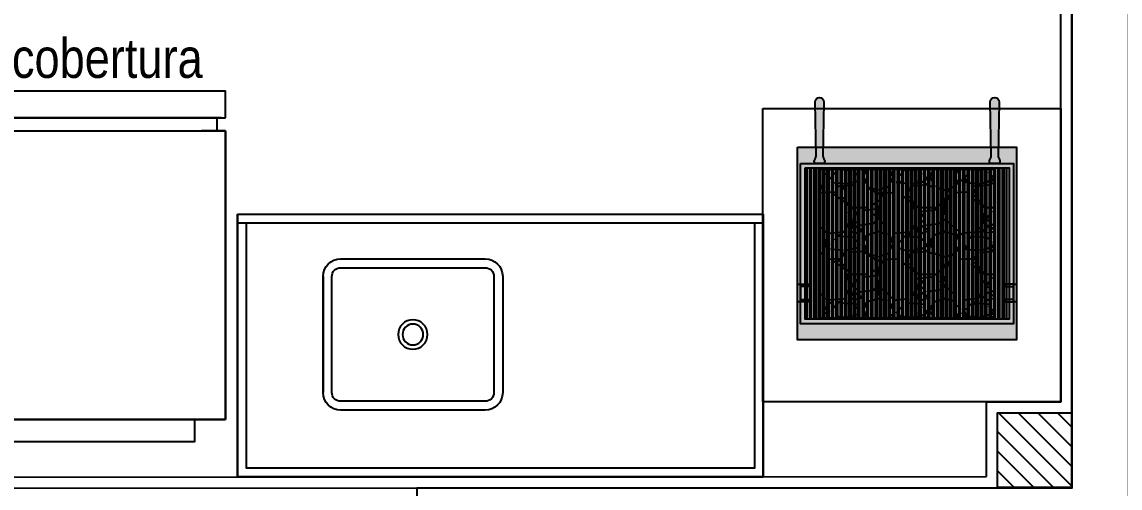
# Model space of a CAD drawing. Header units: metres. Extents: x -23 to 570, y -25 to 184.
# Drawn here: x 123.093 to 125.6, y 4.58 to 5.644 of the extents above; entities that cross this region are included whole.
import ezdxf
from ezdxf.enums import TextEntityAlignment as Align

# ---------------------------------------------------------------- set-up
doc = ezdxf.new("R2010")
doc.units = ezdxf.units.M
doc.header["$LTSCALE"] = 0.1
doc.linetypes.add('DUPLEX SUPERIOR$0$DASHEDX2', pattern=[1.5, 1, -0.5])
for name, color, linetype in [('ARQ-TXT', 2, 'Continuous'), ('DUPLEX SUPERIOR$0$4', 2, 'Continuous'), ('DUPLEX SUPERIOR$0$5', 232, 'Continuous'), ('DUPLEX SUPERIOR$0$ARQ-ALV ACAB', 4, 'Continuous'), ('DUPLEX SUPERIOR$0$ARQ-ALV OSSO', 5, 'Continuous'), ('DUPLEX SUPERIOR$0$ARQ-ENCH', 1, 'Continuous'), ('DUPLEX SUPERIOR$0$ARQ-HID', 7, 'Continuous'), ('DUPLEX SUPERIOR$0$ARQ-MOB', 7, 'Continuous'), ('DUPLEX SUPERIOR$0$ARQ-PRJ', 7, 'DUPLEX SUPERIOR$0$DASHEDX2'), ('DUPLEX SUPERIOR$0$Hatch Largrill', 254, 'Continuous'), ('DUPLEX SUPERIOR$0$Largrill', 1, 'Continuous')]:
    doc.layers.add(name, color=color, linetype=linetype)
doc.styles.add('M50', font='ARIALN.TTF', dxfattribs={"height": 0.15})

# ---------------------------------------------------------------- blocks, each defined once
blk = doc.blocks.new('DUPLEX SUPERIOR$0$00002ITA-AIT-PR-008-BSE-PLA-TIP-R00$0$Cuba 1')
blk.add_line((0.2050000000000978, 0.305000000000291), (0.2050000000000978, 0.03999999999996362))
for points in [[(0.1650000000001342, -4.547473508864641e-13, 0.414213562373095), (0.2050000000000978, 0.03999999999996362), (0.2050000000000978, 0.305000000000291, 0.414213562373095), (0.1650000000001342, 0.3449999999997999), (-0.1650000000001342, 0.3450000000002547, 0.414213562373095), (-0.2050000000001546, 0.3049999999998363), (-0.2050000000001546, 0.03999999999996362, 0.414213562373095), (-0.165000000000191, -4.547473508864641e-13)], [(-0.165000000000191, 0.02000000000043656), (0.1650000000001342, 0.01999999999952706, 0.414213562373095), (0.1849999999996612, 0.03999999999996362), (0.185000000000116, 0.3049999999998363, 0.414213562373095), (0.1650000000001342, 0.3249999999998181), (-0.1650000000001342, 0.3249999999998181, 0.414213562373095), (-0.185000000000116, 0.3049999999998363), (-0.1849999999996612, 0.03999999999996362, 0.414213562373095)]]:
    blk.add_lwpolyline(points, format="xyb", close=True)
for radius in [0.0337021129208581, 0.0237021129208581]:
    blk.add_circle((0, 0.1725000000001273), radius)
blk = doc.blocks.new('*U1107')
at = {"linetype": 'Continuous'}
blk.add_lwpolyline([(0, 0), (0, 0.5999999918791219), (-1.199999999998907, 0.5999999918791219), (-1.199999999998907, 0)], dxfattribs=at)
at = {"lineweight": -2}
for points in [[(-1.199999999998907, 0), (-1.199999999998907, 0.5999999918791219), (0, 0.5999999918791219), (0, 0)], [(-1.179999999998907, 0.02), (-1.179999999998907, 0.5799999918791219), (-0.02000000000000002, 0.5799999918791219), (-0.02, 0.02000000000000013)], [(0, 0.02), (-1.199999999998907, 0.02)], [(0, 0), (-1.199999999998907, 0)]]:
    blk.add_lwpolyline(points, dxfattribs=at)
at = {"lineweight": -2, "extrusion": (0, 0, -1), "zscale": -1, "rotation": 180}
blk.add_blockref('DUPLEX SUPERIOR$0$00002ITA-AIT-PR-008-BSE-PLA-TIP-R00$0$Cuba 1', (0.4000000000196451, 0.4474999923912041), dxfattribs=at)
blk = doc.blocks.new('DUPLEX SUPERIOR$0$planta duplex superior tipo 2')
at = {"layer": 'DUPLEX SUPERIOR$0$ARQ-ENCH'}
h = blk.add_hatch(dxfattribs=at)
h.set_pattern_fill('ANSI31', color=256, scale=0.01, angle=180)
h.set_pattern_definition([(225, (-14.39012789317885, -4.516497860680064), (0.02245064030267288, -0.02245064030267289), [])])
h.paths.add_polyline_path([(-10.07508151594219, -4.788486923479907), (-9.905081515942193, -4.788486923479908), (-9.905081515942193, -4.618486923479908), (-10.07508151594219, -4.618486923479907)])
at = {"layer": 'DUPLEX SUPERIOR$0$ARQ-ALV ACAB'}
for points in [[(-10.05009030268791, -4.593486923479904), (-10.050080709418, -2.164964880874841)], [(-7.329863679169314, -3.864938511737253), (-7.330116955454514, -4.76489593863748), (-9.880081515942187, -4.763572024023595)], [(-9.880081515942194, -4.763572024023595), (-9.880081515942194, -4.593486923479908), (-10.05009030268791, -4.593486923479907)]]:
    blk.add_lwpolyline(points, dxfattribs=at)
at = {"layer": 'DUPLEX SUPERIOR$0$ARQ-ALV OSSO'}
blk.add_lwpolyline([(-7.305080074578196, -3.839938577248598), (-7.305082585649373, -4.789900921508457), (-10.07508151594219, -4.788486923479907), (-10.07501293564938, -2.190329596538129), (-10.07501293564938, -2.190329596538129), (-10.07502236266301, -2.189964880874841)], dxfattribs=at)
at = {"layer": 'DUPLEX SUPERIOR$0$ARQ-ENCH'}
blk.add_lwpolyline([(-10.07508151594219, -4.788486923479907), (-9.905081515942193, -4.788486923479908), (-9.905081515942193, -4.618486923479908), (-10.07508151594219, -4.618486923479907)], close=True, dxfattribs=at)
at = {"layer": 'DUPLEX SUPERIOR$0$ARQ-HID', "extrusion": (0, 0, -1), "zscale": -1, "rotation": 180}
blk.add_blockref('*U1107', (8.170703974620508, -4.164477277269778), dxfattribs=at)
blk = doc.blocks.new('DUPLEX SUPERIOR$0$MOB_Jacuzzi-SPA J180 Quality')
h = blk.add_hatch()
h.set_pattern_fill('DOTS', color=251, scale=30, style=0)
h.set_pattern_definition([(4.10194108912218e-14, (-1.818989403545856e-12, 0), (0.9374999999999999, 1.875), [0, -1.875])])
h.paths.add_polyline_path([(333.0059079867951, -53.49014315542081), (278.5059079867933, -53.49014315542081), (278.5059079867933, -107.9901431554208, 0.4142135623731036)])
h.paths.add_polyline_path([(278.5059079867933, -53.49014315542081), (242.6924444393844, -53.49014315542081, -0.01876329975615347), (241.8449090056511, -80.25742323036684, 0.3064505103350357), (254.7750401217563, -102.5523068905459, 0.1131072963611675), (278.5059079867933, -107.9901431554208)])
h.paths.add_polyline_path([(333.0059079867951, -53.49014315542081, 0.4142135623730925), (278.5059079867933, 1.00985684457919), (278.5059079867933, -53.49014315542081)])
h.paths.add_polyline_path([(278.5059079867933, 1.00985684457919, 0.1538020056694414), (247.2656579408995, -8.832593098679354, 0.5426037644256235), (247.4931320416199, -15.53572910868752, -0.75981502956819), (244.5059079867933, -26.27544574908097), (244.1903460271387, -26.27544574908097, 0.4353550895778438), (241.7043028477019, -28.96139153857803, -0.01719849777577231), (242.6924444393844, -53.49014315542081), (278.5059079867933, -53.49014315542081)])
h.paths.add_polyline_path([(766.005907986797, -48.29598532693853), (1414.815431796322, -48.29598532693853), (1414.815431796322, 326.7040146730615), (766.005907986797, 326.7040146730615)], flags=9)
blk = doc.blocks.new('DUPLEX SUPERIOR$0$GELADEIRA')
for p, q in [((-0.009807916487375223, 0.7391569013258277), (-0.664674120779182, 0.7391569013258277)), ((-0.05502648320498338, 0.7391492746525046), (-0.009807923656921957, 0.7391569013276467)), ((-0.009807916487261537, 0.7391569013267372), (-0.05502143961894035, 0.7391492755010631)), ((-0.7099985621437099, 0.7092458692974333), (-0.7099985621414362, 0.05000082608273715)), ((-0.7099985621413225, 0.7092458692974333), (1.437859395991836e-06, 0.7092458692974333)), ((-0.7099985621414362, 0.05000082608182765), (-0.7099985621414362, 0.7092458692974333)), ((-0.7099985621413225, 0.05000082608273715), (-0.7099985621413225, 0.7092458692974333)), ((1.437857008568244e-06, 0.7092458693010713), (-0.05502143962155515, 0.7092458692992523)), ((-0.05502143961894035, 0.7092458692983428), (1.437859509678674e-06, 0.7092458692983428)), ((1.437859395991836e-06, 0.05000082608353296), (1.437857008568244e-06, 0.7092458693010713)), ((1.437859395991836e-06, 0.7092458692974333), (1.437859395991836e-06, 0.05000082608171397)), ((1.437859509678674e-06, 0.7092458692983428), (1.437859509678674e-06, 0.05000082608262346)), ((-0.7099985621414362, 0.05000082608273715), (1.437859395991836e-06, 0.05000082608353296)), ((1.437859395991836e-06, 0.05000082608171397), (-0.7099985621414362, 0.05000082608182765)), ((1.437859509678674e-06, 0.05000082608262346), (-0.7099985621413225, 0.05000082608273715))]:
    blk.add_line(p, q)
for points in [[(-0.6099985621412998, 0.8000008279891517), (-0.6099985621412998, 0.8240008279891526), (-0.5599985621412884, 0.8240008279891526), (-0.5599985621412884, 0.8000008279891517)], [(-0.6899985621413407, 0.7391569013267372), (-0.6899985621413407, 0.7092458692974333)], [(-0.01999856214047213, 0.7391569013267372), (-0.01999856214047213, 0.7092458692983428)], [(-0.6399985621412725, 0.05000082608273715), (-0.6399985621409314, 8.260826689365786e-07), (-0.06999856214099509, 8.26084942673333e-07), (-0.06999999999999318, 0.04999999999768079)]]:
    blk.add_lwpolyline(points)
blk.add_lwpolyline([(1.437859509678674e-06, 0.7391569013267372), (1.437859509678674e-06, 0.800000827989038), (-0.7099985621413225, 0.8000008279891517), (-0.7099985621413225, 0.7391569013267372)], close=True)
blk = doc.blocks.new('*U1064')
at = {"layer": 'DUPLEX SUPERIOR$0$Hatch Largrill'}
h = blk.add_hatch(color=253, dxfattribs=at)
h.set_gradient(color1=(150, 150, 150), color2=(235, 235, 235), rotation=45, tint=1, name='CYLINDER')
h.paths.add_polyline_path([(-0.5, 0), (0, 0), (0, 0.4399999999999979), (-0.5, 0.4399999999999979)])
h.paths.add_polyline_path([(-0.4499999999999993, 0.0499999999999972), (-0.0500000000000007, 0.0499999999999972), (-0.0500000000000007, 0.389999999999997), (-0.4499999999999993, 0.389999999999997)], flags=16)
h.paths.add_polyline_path([(-0.5, 0.3129999999999953), (-0.4930000000000003, 0.3129999999999953), (-0.4930000000000003, 0.352999999999998), (-0.5, 0.352999999999998)], flags=17)
h.paths.add_polyline_path([(-0.0069999999999997, 0.3129999999999953), (0, 0.3129999999999953), (0, 0.352999999999998), (-0.0069999999999997, 0.352999999999998)], flags=16)
h = blk.add_hatch(color=253, dxfattribs=at)
h.set_gradient(color1=(173, 173, 173), rotation=45, tint=1, name='CYLINDER')
h.paths.add_polyline_path([(-0.4930000000000003, 0.0369999999999955), (-0.0069999999999997, 0.0369999999999955), (-0.0069999999999997, 0.4029999999999953), (-0.4930000000000003, 0.4029999999999953)])
h.paths.add_polyline_path([(-0.4829000000000008, 0.0469999999999971), (-0.0168999999999997, 0.0469999999999971), (-0.0168999999999997, 0.3929999999999936), (-0.4829000000000008, 0.3929999999999936)], flags=16)
h = blk.add_hatch(color=253, dxfattribs=at)
h.set_gradient(color1=(173, 173, 173), rotation=45, tint=1, name='CYLINDER')
h.paths.add_polyline_path([(-0.4779000000000019, 0.0469999999999971), (-0.4729000000000011, 0.0469999999999971), (-0.4729000000000011, 0.3929999999999936), (-0.4779000000000019, 0.3929999999999936)])
h = blk.add_hatch(color=253, dxfattribs=at)
h.set_gradient(color1=(173, 173, 173), rotation=45, tint=1, name='CYLINDER')
h.paths.add_polyline_path([(-0.4679000000000021, 0.0469999999999971), (-0.4629000000000012, 0.0469999999999971), (-0.4629000000000012, 0.3929999999999936), (-0.4679000000000021, 0.3929999999999936)])
h = blk.add_hatch(color=253, dxfattribs=at)
h.set_gradient(color1=(173, 173, 173), rotation=45, tint=1, name='CYLINDER')
h.paths.add_polyline_path([(-0.4579000000000022, 0.0469999999999971), (-0.4529000000000015, 0.0469999999999971), (-0.4529000000000015, 0.3929999999999936), (-0.4579000000000022, 0.3929999999999936)])
blk.add_hatch(color=253, dxfattribs=at).paths.add_polyline_path([(-0.4499999999999993, 0.0499999999999972), (-0.0500000000000007, 0.0499999999999972), (-0.0500000000000007, 0.389999999999997), (-0.4499999999999993, 0.389999999999997)])
h = blk.add_hatch(color=253, dxfattribs=at)
h.set_gradient(color1=(173, 173, 173), rotation=45, tint=1, name='CYLINDER')
h.paths.add_polyline_path([(-0.4479000000000024, 0.0469999999999971), (-0.4429000000000018, 0.0469999999999971), (-0.4429000000000018, 0.3929999999999936), (-0.4479000000000024, 0.3929999999999936)])
h = blk.add_hatch(color=253, dxfattribs=at)
h.set_gradient(color1=(173, 173, 173), rotation=45, tint=1, name='CYLINDER')
h.paths.add_polyline_path([(-0.4379000000000027, 0.0469999999999971), (-0.432900000000002, 0.0469999999999971), (-0.432900000000002, 0.3929999999999936), (-0.4379000000000027, 0.3929999999999936)])
h = blk.add_hatch(color=253, dxfattribs=at)
h.set_gradient(color1=(173, 173, 173), rotation=45, tint=1, name='CYLINDER')
h.paths.add_polyline_path([(-0.427900000000003, 0.0469999999999971), (-0.4229000000000022, 0.0469999999999971), (-0.4229000000000022, 0.3929999999999936), (-0.427900000000003, 0.3929999999999936)])
h = blk.add_hatch(color=253, dxfattribs=at)
h.set_gradient(color1=(173, 173, 173), rotation=45, tint=1, name='CYLINDER')
h.paths.add_polyline_path([(-0.4179000000000032, 0.0469999999999971), (-0.4129000000000024, 0.0469999999999971), (-0.4129000000000024, 0.3929999999999936), (-0.4179000000000032, 0.3929999999999936)])
h = blk.add_hatch(color=253, dxfattribs=at)
h.set_gradient(color1=(173, 173, 173), rotation=45, tint=1, name='CYLINDER')
h.paths.add_polyline_path([(-0.4079000000000034, 0.0469999999999971), (-0.4029000000000025, 0.0469999999999971), (-0.4029000000000025, 0.3929999999999936), (-0.4079000000000034, 0.3929999999999936)])
h = blk.add_hatch(color=253, dxfattribs=at)
h.set_gradient(color1=(173, 173, 173), rotation=45, tint=1, name='CYLINDER')
h.paths.add_polyline_path([(-0.3979000000000035, 0.0469999999999971), (-0.3929000000000027, 0.0469999999999971), (-0.3929000000000027, 0.3929999999999936), (-0.3979000000000035, 0.3929999999999936)])
h = blk.add_hatch(color=253, dxfattribs=at)
h.set_gradient(color1=(173, 173, 173), rotation=45, tint=1, name='CYLINDER')
h.paths.add_polyline_path([(-0.3879000000000037, 0.0469999999999971), (-0.3829000000000029, 0.0469999999999971), (-0.3829000000000029, 0.3929999999999936), (-0.3879000000000037, 0.3929999999999936)])
h = blk.add_hatch(color=253, dxfattribs=at)
h.set_gradient(color1=(173, 173, 173), rotation=45, tint=1, name='CYLINDER')
h.paths.add_polyline_path([(-0.3779000000000039, 0.0469999999999971), (-0.3729000000000031, 0.0469999999999971), (-0.3729000000000031, 0.3929999999999936), (-0.3779000000000039, 0.3929999999999936)])
h = blk.add_hatch(color=253, dxfattribs=at)
h.set_gradient(color1=(173, 173, 173), rotation=45, tint=1, name='CYLINDER')
h.paths.add_polyline_path([(-0.3679000000000041, 0.0469999999999971), (-0.3629000000000033, 0.0469999999999971), (-0.3629000000000033, 0.3929999999999936), (-0.3679000000000041, 0.3929999999999936)])
h = blk.add_hatch(color=253, dxfattribs=at)
h.set_gradient(color1=(173, 173, 173), rotation=45, tint=1, name='CYLINDER')
h.paths.add_polyline_path([(-0.3579000000000043, 0.0469999999999971), (-0.3529000000000035, 0.0469999999999971), (-0.3529000000000035, 0.3929999999999936), (-0.3579000000000043, 0.3929999999999936)])
h = blk.add_hatch(color=253, dxfattribs=at)
h.set_gradient(color1=(173, 173, 173), rotation=45, tint=1, name='CYLINDER')
h.paths.add_polyline_path([(-0.3479000000000045, 0.0469999999999971), (-0.3429000000000038, 0.0469999999999971), (-0.3429000000000038, 0.3929999999999936), (-0.3479000000000045, 0.3929999999999936)])
h = blk.add_hatch(color=253, dxfattribs=at)
h.set_gradient(color1=(173, 173, 173), rotation=45, tint=1, name='CYLINDER')
h.paths.add_polyline_path([(-0.3379000000000047, 0.0469999999999971), (-0.332900000000004, 0.0469999999999971), (-0.332900000000004, 0.3929999999999936), (-0.3379000000000047, 0.3929999999999936)])
h = blk.add_hatch(color=253, dxfattribs=at)
h.set_gradient(color1=(173, 173, 173), rotation=45, tint=1, name='CYLINDER')
h.paths.add_polyline_path([(-0.327900000000005, 0.0469999999999971), (-0.3229000000000042, 0.0469999999999971), (-0.3229000000000042, 0.3929999999999936), (-0.327900000000005, 0.3929999999999936)])
h = blk.add_hatch(color=253, dxfattribs=at)
h.set_gradient(color1=(173, 173, 173), rotation=45, tint=1, name='CYLINDER')
h.paths.add_polyline_path([(-0.3179000000000052, 0.0469999999999971), (-0.3129000000000044, 0.0469999999999971), (-0.3129000000000044, 0.3929999999999936), (-0.3179000000000052, 0.3929999999999936)])
h = blk.add_hatch(color=253, dxfattribs=at)
h.set_gradient(color1=(173, 173, 173), rotation=45, tint=1, name='CYLINDER')
h.paths.add_polyline_path([(-0.3079000000000054, 0.0469999999999971), (-0.3029000000000046, 0.0469999999999971), (-0.3029000000000046, 0.3929999999999936), (-0.3079000000000054, 0.3929999999999936)])
h = blk.add_hatch(color=253, dxfattribs=at)
h.set_gradient(color1=(173, 173, 173), rotation=45, tint=1, name='CYLINDER')
h.paths.add_polyline_path([(-0.2979000000000056, 0.0469999999999971), (-0.2929000000000048, 0.0469999999999971), (-0.2929000000000048, 0.3929999999999936), (-0.2979000000000056, 0.3929999999999936)])
h = blk.add_hatch(color=253, dxfattribs=at)
h.set_gradient(color1=(173, 173, 173), rotation=45, tint=1, name='CYLINDER')
h.paths.add_polyline_path([(-0.2879000000000058, 0.0469999999999971), (-0.282900000000005, 0.0469999999999971), (-0.282900000000005, 0.3929999999999936), (-0.2879000000000058, 0.3929999999999936)])
h = blk.add_hatch(color=253, dxfattribs=at)
h.set_gradient(color1=(173, 173, 173), rotation=45, tint=1, name='CYLINDER')
h.paths.add_polyline_path([(-0.277900000000006, 0.0469999999999971), (-0.2729000000000052, 0.0469999999999971), (-0.2729000000000052, 0.3929999999999936), (-0.277900000000006, 0.3929999999999936)])
h = blk.add_hatch(color=253, dxfattribs=at)
h.set_gradient(color1=(173, 173, 173), rotation=45, tint=1, name='CYLINDER')
h.paths.add_polyline_path([(-0.2679000000000062, 0.0469999999999971), (-0.2629000000000055, 0.0469999999999971), (-0.2629000000000055, 0.3929999999999936), (-0.2679000000000062, 0.3929999999999936)])
h = blk.add_hatch(color=253, dxfattribs=at)
h.set_gradient(color1=(173, 173, 173), rotation=45, tint=1, name='CYLINDER')
h.paths.add_polyline_path([(-0.2579000000000065, 0.0469999999999971), (-0.2529000000000057, 0.0469999999999971), (-0.2529000000000057, 0.3929999999999936), (-0.2579000000000065, 0.3929999999999936)])
h = blk.add_hatch(color=253, dxfattribs=at)
h.set_gradient(color1=(173, 173, 173), rotation=45, tint=1, name='CYLINDER')
h.paths.add_polyline_path([(-0.2479000000000067, 0.0469999999999971), (-0.2429000000000059, 0.0469999999999971), (-0.2429000000000059, 0.3929999999999936), (-0.2479000000000067, 0.3929999999999936)])
h = blk.add_hatch(color=253, dxfattribs=at)
h.set_gradient(color1=(173, 173, 173), rotation=45, tint=1, name='CYLINDER')
h.paths.add_polyline_path([(-0.2379000000000069, 0.0469999999999971), (-0.2329000000000061, 0.0469999999999971), (-0.2329000000000061, 0.3929999999999936), (-0.2379000000000069, 0.3929999999999936)])
h = blk.add_hatch(color=253, dxfattribs=at)
h.set_gradient(color1=(173, 173, 173), rotation=45, tint=1, name='CYLINDER')
h.paths.add_polyline_path([(-0.2279000000000071, 0.0469999999999971), (-0.2229000000000063, 0.0469999999999971), (-0.2229000000000063, 0.3929999999999936), (-0.2279000000000071, 0.3929999999999936)])
h = blk.add_hatch(color=253, dxfattribs=at)
h.set_gradient(color1=(173, 173, 173), rotation=45, tint=1, name='CYLINDER')
h.paths.add_polyline_path([(-0.2179000000000073, 0.0469999999999971), (-0.2129000000000065, 0.0469999999999971), (-0.2129000000000065, 0.3929999999999936), (-0.2179000000000073, 0.3929999999999936)])
h = blk.add_hatch(color=253, dxfattribs=at)
h.set_gradient(color1=(173, 173, 173), rotation=45, tint=1, name='CYLINDER')
h.paths.add_polyline_path([(-0.2079000000000075, 0.0469999999999971), (-0.2029000000000067, 0.0469999999999971), (-0.2029000000000067, 0.3929999999999936), (-0.2079000000000075, 0.3929999999999936)])
h = blk.add_hatch(color=253, dxfattribs=at)
h.set_gradient(color1=(173, 173, 173), rotation=45, tint=1, name='CYLINDER')
h.paths.add_polyline_path([(-0.1979000000000077, 0.0469999999999971), (-0.1929000000000069, 0.0469999999999971), (-0.1929000000000069, 0.3929999999999936), (-0.1979000000000077, 0.3929999999999936)])
h = blk.add_hatch(color=253, dxfattribs=at)
h.set_gradient(color1=(173, 173, 173), rotation=45, tint=1, name='CYLINDER')
h.paths.add_polyline_path([(-0.1879000000000079, 0.0469999999999971), (-0.1829000000000072, 0.0469999999999971), (-0.1829000000000072, 0.3929999999999936), (-0.1879000000000079, 0.3929999999999936)])
h = blk.add_hatch(color=253, dxfattribs=at)
h.set_gradient(color1=(173, 173, 173), rotation=45, tint=1, name='CYLINDER')
h.paths.add_polyline_path([(-0.1779000000000082, 0.0469999999999971), (-0.1729000000000074, 0.0469999999999971), (-0.1729000000000074, 0.3929999999999936), (-0.1779000000000082, 0.3929999999999936)])
h = blk.add_hatch(color=253, dxfattribs=at)
h.set_gradient(color1=(173, 173, 173), rotation=45, tint=1, name='CYLINDER')
h.paths.add_polyline_path([(-0.1679000000000084, 0.0469999999999971), (-0.1629000000000076, 0.0469999999999971), (-0.1629000000000076, 0.3929999999999936), (-0.1679000000000084, 0.3929999999999936)])
h = blk.add_hatch(color=253, dxfattribs=at)
h.set_gradient(color1=(173, 173, 173), rotation=45, tint=1, name='CYLINDER')
h.paths.add_polyline_path([(-0.1579000000000086, 0.0469999999999971), (-0.1529000000000078, 0.0469999999999971), (-0.1529000000000078, 0.3929999999999936), (-0.1579000000000086, 0.3929999999999936)])
h = blk.add_hatch(color=253, dxfattribs=at)
h.set_gradient(color1=(173, 173, 173), rotation=45, tint=1, name='CYLINDER')
h.paths.add_polyline_path([(-0.1479000000000088, 0.0469999999999971), (-0.142900000000008, 0.0469999999999971), (-0.142900000000008, 0.3929999999999936), (-0.1479000000000088, 0.3929999999999936)])
h = blk.add_hatch(color=253, dxfattribs=at)
h.set_gradient(color1=(173, 173, 173), rotation=45, tint=1, name='CYLINDER')
h.paths.add_polyline_path([(-0.137900000000009, 0.0469999999999971), (-0.1329000000000082, 0.0469999999999971), (-0.1329000000000082, 0.3929999999999936), (-0.137900000000009, 0.3929999999999936)])
h = blk.add_hatch(color=253, dxfattribs=at)
h.set_gradient(color1=(173, 173, 173), rotation=45, tint=1, name='CYLINDER')
h.paths.add_polyline_path([(-0.1279000000000092, 0.0469999999999971), (-0.1229000000000084, 0.0469999999999971), (-0.1229000000000084, 0.3929999999999936), (-0.1279000000000092, 0.3929999999999936)])
h = blk.add_hatch(color=253, dxfattribs=at)
h.set_gradient(color1=(173, 173, 173), rotation=45, tint=1, name='CYLINDER')
h.paths.add_polyline_path([(-0.1179000000000094, 0.0469999999999971), (-0.1129000000000087, 0.0469999999999971), (-0.1129000000000087, 0.3929999999999936), (-0.1179000000000094, 0.3929999999999936)])
h = blk.add_hatch(color=253, dxfattribs=at)
h.set_gradient(color1=(173, 173, 173), rotation=45, tint=1, name='CYLINDER')
h.paths.add_polyline_path([(-0.1079000000000096, 0.0469999999999971), (-0.1029000000000089, 0.0469999999999971), (-0.1029000000000089, 0.3929999999999936), (-0.1079000000000096, 0.3929999999999936)])
h = blk.add_hatch(color=253, dxfattribs=at)
h.set_gradient(color1=(173, 173, 173), rotation=45, tint=1, name='CYLINDER')
h.paths.add_polyline_path([(-0.0979000000000099, 0.0469999999999971), (-0.0929000000000091, 0.0469999999999971), (-0.0929000000000091, 0.3929999999999936), (-0.0979000000000099, 0.3929999999999936)])
h = blk.add_hatch(color=253, dxfattribs=at)
h.set_gradient(color1=(173, 173, 173), rotation=45, tint=1, name='CYLINDER')
h.paths.add_polyline_path([(-0.0879000000000101, 0.0469999999999971), (-0.0829000000000093, 0.0469999999999971), (-0.0829000000000093, 0.3929999999999936), (-0.0879000000000101, 0.3929999999999936)])
h = blk.add_hatch(color=253, dxfattribs=at)
h.set_gradient(color1=(173, 173, 173), rotation=45, tint=1, name='CYLINDER')
h.paths.add_polyline_path([(-0.0779000000000103, 0.0469999999999971), (-0.0729000000000095, 0.0469999999999971), (-0.0729000000000095, 0.3929999999999936), (-0.0779000000000103, 0.3929999999999936)])
h = blk.add_hatch(color=253, dxfattribs=at)
h.set_gradient(color1=(173, 173, 173), rotation=45, tint=1, name='CYLINDER')
h.paths.add_polyline_path([(-0.0679000000000105, 0.0469999999999971), (-0.0629000000000097, 0.0469999999999971), (-0.0629000000000097, 0.3929999999999936), (-0.0679000000000105, 0.3929999999999936)])
h = blk.add_hatch(color=253, dxfattribs=at)
h.set_gradient(color1=(173, 173, 173), rotation=45, tint=1, name='CYLINDER')
h.paths.add_polyline_path([(-0.0579000000000107, 0.0469999999999971), (-0.0529000000000108, 0.0469999999999971), (-0.0529000000000108, 0.3929999999999936), (-0.0579000000000107, 0.3929999999999936)])
h = blk.add_hatch(color=253, dxfattribs=at)
h.set_gradient(color1=(173, 173, 173), rotation=45, tint=1, name='CYLINDER')
h.paths.add_polyline_path([(-0.0479000000000109, 0.0469999999999971), (-0.0429000000000102, 0.0469999999999971), (-0.0429000000000102, 0.3929999999999936), (-0.0479000000000109, 0.3929999999999936)])
h = blk.add_hatch(color=253, dxfattribs=at)
h.set_gradient(color1=(173, 173, 173), rotation=45, tint=1, name='CYLINDER')
h.paths.add_polyline_path([(-0.0379000000000112, 0.0469999999999971), (-0.0329000000000104, 0.0469999999999971), (-0.0329000000000104, 0.3929999999999936), (-0.0379000000000112, 0.3929999999999936)])
h = blk.add_hatch(color=253, dxfattribs=at)
h.set_gradient(color1=(173, 173, 173), rotation=45, tint=1, name='CYLINDER')
h.paths.add_polyline_path([(-0.0279000000000114, 0.0469999999999971), (-0.0229000000000106, 0.0469999999999971), (-0.0229000000000106, 0.3929999999999936), (-0.0279000000000114, 0.3929999999999936)])
h = blk.add_hatch(color=253, dxfattribs=at)
h.set_gradient(color1=(173, 173, 173), rotation=45, tint=1, name='CYLINDER')
h.paths.add_polyline_path([(-0.5, 0.3129999999999953), (-0.4930000000000003, 0.3129999999999953), (-0.4930000000000003, 0.352999999999998), (-0.5, 0.352999999999998)])
h.paths.add_polyline_path([(-0.0069999999999997, 0.3129999999999953), (0, 0.3129999999999953), (0, 0.352999999999998), (-0.0069999999999997, 0.352999999999998)])
h = blk.add_hatch(color=253, dxfattribs=at)
h.set_gradient(color1=(173, 173, 173), rotation=45, tint=1, name='CYLINDER')
h.paths.add_polyline_path([(-0.4930000000000003, 0.347999999999999), (-0.4730000000000008, 0.347999999999999), (-0.4730000000000008, 0.352999999999998), (-0.4930000000000003, 0.352999999999998)])
h.paths.add_polyline_path([(-0.4930000000000003, 0.3129999999999953), (-0.4730000000000008, 0.3129999999999953), (-0.4730000000000008, 0.3179999999999943), (-0.4930000000000003, 0.3179999999999943)])
h = blk.add_hatch(color=253, dxfattribs=at)
h.set_gradient(color1=(173, 173, 173), rotation=45, tint=1, name='CYLINDER')
h.paths.add_polyline_path([(-0.0069999999999997, 0.347999999999999), (-0.0269999999999993, 0.347999999999999), (-0.0269999999999993, 0.352999999999998), (-0.0069999999999997, 0.352999999999998)])
h.paths.add_polyline_path([(-0.0069999999999997, 0.3129999999999953), (-0.0269999999999993, 0.3129999999999953), (-0.0269999999999993, 0.3179999999999943), (-0.0069999999999997, 0.3179999999999943)])
h = blk.add_hatch(color=253, dxfattribs=at)
h.set_gradient(color1=(173, 173, 173), color2=(214, 214, 214), rotation=45, tint=1, name='CYLINDER')
edge = h.paths.add_edge_path()
edge.add_line((-0.4577917786448484, 0.0206603958884735), (-0.4599999999999991, -0.1030000000000015))
edge.add_arc((-0.4499999999999993, -0.1030000000000015), 0.009999999999999787, 180, 360)
edge.add_line((-0.4399999999999995, -0.1030000000000015), (-0.4422082213551501, 0.020660395888445))
edge.add_arc((-0.4274983449304524, 0.01909101518969371), 0.0147933573000686, 147.6811216957337, 173.9102116723435, ccw=False)
edge.add_arc((-0.4452500000000042, 0.0319999999999947), 0.007250000000003951, 316.3971810273174, 403.6028189726826)
edge.add_line((-0.4399999999999995, 0.0369999999999955), (-0.4599999999999991, 0.0369999999999955))
edge.add_arc((-0.4547499999999979, 0.0319999999999947), 0.00725000000000138, 136.397181027298, 223.602818972702)
edge.add_arc((-0.4725016550695304, 0.01909101518969219), 0.01479335730005605, 6.089788327778592, 32.31887830430401, ccw=False)
h = blk.add_hatch(color=253, dxfattribs=at)
h.set_gradient(color1=(173, 173, 173), color2=(214, 214, 214), rotation=45, tint=1, name='CYLINDER')
edge = h.paths.add_edge_path()
edge.add_line((-0.0577917786448499, 0.0206603958884735), (-0.0600000000000005, -0.1030000000000015))
edge.add_arc((-0.0500000000000007, -0.1030000000000015), 0.0099999999999998, 180, 360)
edge.add_line((-0.0400000000000009, -0.1030000000000015), (-0.0422082213551516, 0.020660395888445))
edge.add_arc((-0.02749834493045376, 0.01909101518969359), 0.01479335730006866, 147.6811216957333, 173.9102116723431, ccw=False)
edge.add_arc((-0.04525000000000561, 0.0319999999999947), 0.007250000000003956, 316.3971810273175, 403.6028189726826)
edge.add_line((-0.0400000000000009, 0.0369999999999955), (-0.0600000000000005, 0.0369999999999955))
edge.add_arc((-0.05474999999999934, 0.0319999999999947), 0.007250000000001391, 136.3971810272981, 223.6028189727019)
edge.add_arc((-0.07250165506953182, 0.01909101518969228), 0.014793357300056, 6.089788327778308, 32.31887830430372, ccw=False)
at = {"layer": 'DUPLEX SUPERIOR$0$Largrill'}
h = blk.add_hatch(dxfattribs=at)
h.set_pattern_fill('GRAVEL', color=254, scale=0.006, angle=270)
h.set_pattern_definition([(228.0127875, (-5.142959903690836, 18.48634724131397), (-1.219200000095747, -1.371599999914905), [0.0205032864, -2.029829018373899]), (184.969741, (-5.15667590369084, 18.47110724131396), (1.82879999927643, 0.1524000086818754), [0.0351842832, -3.483242933611438]), (132.5104471, (-5.191727903690837, 18.46805924131396), (1.524000000643649, -1.676399999414756), [0.0248088912, -2.456083367645998]), (267.273689, (-5.251163903690841, 18.42995924131396), (0.1524000003191835, 3.047999999983987), [0.03204027119999998, -3.171986245544272]), (292.83365418, (-5.25268790369084, 18.39795524131396), (-0.7620000000638047, 1.828799999973323), [0.03141802199999999, -3.110388464720632]), (357.2736889999999, (-5.240495903690837, 18.36899924131396), (-3.047999999983987, 0.1524000003191837), [0.03204027119999998, -3.171986245544272]), (37.69424047, (-5.208491903690838, 18.36747524131396), (-1.981199999912153, -1.524000000114024), [0.0423716196, -4.194786918854819]), (72.25532837, (-5.174963903690841, 18.39338324131396), (1.066800000286757, 3.352799999908731), [0.0400031712, -3.9603153961143]), (121.42956562, (-5.162771903690837, 18.43148324131396), (-1.219200000172987, 1.98119999989356), [0.03214878, -3.18273274192272]), (175.2363583, (-5.179535903690836, 18.45891524131397), (1.67639999997597, -0.1524000002633554), [0.03670279679999999, -1.798436216999997]), (222.3974378, (-5.216111903690839, 18.46196324131397), (-1.828799999941479, -1.676400000063839), [0.04746467519999998, -4.699006350730611]), (138.81407483, (-5.100287903690839, 18.42843524131397), (-1.06679999993601, 0.9144000000743508), [0.0162002724, -1.603833949460639]), (171.4692344, (-5.112479903690838, 18.43910324131396), (1.981200000053379, -0.3047999996542405), [0.0308209188, -3.051278339822399]), (225, (-5.142959903690836, 18.44367524131396), (0, -0.1524000000000143), [0.0215525604, -0.19397358650568]), (203.19859051, (-5.153627903690837, 18.46196324131397), (0.7620000000207654, 0.30479999994656), [0.0116064792, -1.149037342133639]), (291.80140949, (-5.164295903690837, 18.45739124131396), (-0.1524000000318897, 0.4571999999893725), [0.0164139372, -0.8042851794]), (30.96375653, (-5.158199903690839, 18.44215124131396), (0.4572000000111829, 0.3047999999832675), [0.02665917959999999, -0.8619778891745987]), (161.56505118, (-5.135339903690834, 18.45586724131397), (0.3048000000079551, -0.1523999999840252), [0.0192772284, -0.46265388700968]), (16.389540334, (-5.25268790369084, 18.45739124131396), (1.524000000000008, 0.4572000000000146), [0.02700528, -2.673529600352333]), (70.34617594, (-5.226779903690838, 18.46501124131396), (-0.609600000055759, -1.676399999980224), [0.0226559364, -2.242932940691999]), (293.19859051, (-5.135339903690834, 18.48634724131397), (-0.3047999999467957, 0.7620000000213172), [0.023212806, -1.137431015333637]), (343.6104596700001, (-5.12619590369084, 18.46501124131396), (-1.524000000031936, 0.4571999998933717), [0.02700527999999999, -2.673529600352393]), (339.44395478, (-5.25268790369084, 18.36290324131396), (-0.7619999999999918, 0.3048000000000126), [0.026042112, -1.276064058786356]), (294.7751406, (-5.228303903690836, 18.35375924131396), (-0.7620000009070158, 1.676399999587635), [0.0218203272, -2.160215602843198]), (66.80140949, (-5.133815903690836, 18.33394724131396), (0.3047999999521379, 0.7620000000191581), [0.023212806, -1.137431015333639]), (17.35402464, (-5.124671903690837, 18.35528324131396), (-1.981199999960581, -0.6096000001279478), [0.0255469644, -2.529142558812]), (69.44395478, (-5.208491903690838, 18.33394724131396), (-0.3048000000053077, -0.7619999999978779), [0.013021056, -1.28908511478636]), (101.3099324739999, (-5.142959903690836, 18.33394724131396), (-0.152400000000024, 0.6096000000000223), [0.007770875999999999, -0.7693196978715601]), (165.963756532, (-5.144483903690837, 18.34156724131396), (0.4571999999999708, -0.1523999999999919), [0.031418022, -0.59694327534414]), (186.00900596, (-5.174963903690841, 18.34918724131396), (1.52399999999192, 0.1524000000797612), [0.02911602, -2.882481891800218]), (303.69006753, (-5.158199903690839, 18.42843524131397), (-0.1524000000211781, 0.3047999999894221), [0.0219794328, -0.5275065815808003]), (353.15722659, (-5.14600790369084, 18.41014724131397), (2.590800000015939, -0.3047999998643636), [0.0383734056, -3.798960543901857]), (60.9453959, (-5.10790790369084, 18.40557524131396), (-0.6096000000167812, -1.066799999990414), [0.0156904944, -1.553363539086598]), (90, (-5.100287903690839, 18.41929124131397), (-0.1524, 0.1524), [0.009144, -0.143256]), (120.25643716, (-5.178011903690839, 18.35375924131396), (0.6095999999254299, -1.066800000042587), [0.0211720176, -2.096036446392]), (48.01278749999999, (-5.188679903690838, 18.37204724131397), (1.219200000100518, 1.371599999910612), [0.04100657279999999, -2.009325731973899]), (0, (-5.161247903690836, 18.40252724131396), (0.1524, 0.1524), [0.039624, -0.112776]), (325.3048465, (-5.121623903690838, 18.40252724131396), (1.52400000057729, -1.066799999175274), [0.0240965736, -2.385559003448399]), (254.0546040999999, (-5.101811903690839, 18.38881124131397), (-0.1523999999893534, -0.6096000000026848), [0.02218974479999999, -1.087299002326318]), (207.64597536, (-5.10790790369084, 18.36747524131396), (-2.895600000106402, -1.523999999797843), [0.03612870599999999, -3.576747865376272]), (175.42607874, (-5.139911903690839, 18.35071124131397), (-1.981199999999929, 0.1523999999999687), [0.0382217676, -3.783950787374398])])
h.paths.add_polyline_path([(-0.4499999999999993, 0.0499999999999972), (-0.0500000000000007, 0.0499999999999972), (-0.0500000000000007, 0.389999999999997), (-0.4499999999999993, 0.389999999999997)])
at = {"layer": 'DUPLEX SUPERIOR$0$Largrill', "color": 0}
blk.add_lwpolyline([(-0.5, 0), (0, 0), (0, 0.4399999999999979), (-0.5, 0.4399999999999979), (-0.5, 0)], dxfattribs=at)
for points in [[(-0.4930000000000003, 0.0369999999999955), (-0.0069999999999997, 0.0369999999999955), (-0.0069999999999997, 0.4029999999999953), (-0.4930000000000003, 0.4029999999999953)], [(-0.4829000000000008, 0.0469999999999971), (-0.0168999999999997, 0.0469999999999971), (-0.0168999999999997, 0.3929999999999936), (-0.4829000000000008, 0.3929999999999936)], [(-0.4779000000000019, 0.0469999999999971), (-0.4729000000000011, 0.0469999999999971), (-0.4729000000000011, 0.3929999999999936), (-0.4779000000000019, 0.3929999999999936)], [(-0.4679000000000021, 0.0469999999999971), (-0.4629000000000012, 0.0469999999999971), (-0.4629000000000012, 0.3929999999999936), (-0.4679000000000021, 0.3929999999999936)], [(-0.4579000000000022, 0.0469999999999971), (-0.4529000000000015, 0.0469999999999971), (-0.4529000000000015, 0.3929999999999936), (-0.4579000000000022, 0.3929999999999936)], [(-0.4499999999999993, 0.389999999999997), (-0.0500000000000007, 0.389999999999997), (-0.0500000000000007, 0.0499999999999972), (-0.4499999999999993, 0.0499999999999972)], [(-0.4499999999999993, 0.0499999999999972), (-0.0500000000000007, 0.0499999999999972), (-0.0500000000000007, 0.389999999999997), (-0.4499999999999993, 0.389999999999997)], [(-0.4479000000000024, 0.0469999999999971), (-0.4429000000000018, 0.0469999999999971), (-0.4429000000000018, 0.3929999999999936), (-0.4479000000000024, 0.3929999999999936)], [(-0.4379000000000027, 0.0469999999999971), (-0.432900000000002, 0.0469999999999971), (-0.432900000000002, 0.3929999999999936), (-0.4379000000000027, 0.3929999999999936)], [(-0.427900000000003, 0.0469999999999971), (-0.4229000000000022, 0.0469999999999971), (-0.4229000000000022, 0.3929999999999936), (-0.427900000000003, 0.3929999999999936)], [(-0.4179000000000032, 0.0469999999999971), (-0.4129000000000024, 0.0469999999999971), (-0.4129000000000024, 0.3929999999999936), (-0.4179000000000032, 0.3929999999999936)], [(-0.4079000000000034, 0.0469999999999971), (-0.4029000000000025, 0.0469999999999971), (-0.4029000000000025, 0.3929999999999936), (-0.4079000000000034, 0.3929999999999936)], [(-0.3979000000000035, 0.0469999999999971), (-0.3929000000000027, 0.0469999999999971), (-0.3929000000000027, 0.3929999999999936), (-0.3979000000000035, 0.3929999999999936)], [(-0.3879000000000037, 0.0469999999999971), (-0.3829000000000029, 0.0469999999999971), (-0.3829000000000029, 0.3929999999999936), (-0.3879000000000037, 0.3929999999999936)], [(-0.3779000000000039, 0.0469999999999971), (-0.3729000000000031, 0.0469999999999971), (-0.3729000000000031, 0.3929999999999936), (-0.3779000000000039, 0.3929999999999936)], [(-0.3679000000000041, 0.0469999999999971), (-0.3629000000000033, 0.0469999999999971), (-0.3629000000000033, 0.3929999999999936), (-0.3679000000000041, 0.3929999999999936)], [(-0.3579000000000043, 0.0469999999999971), (-0.3529000000000035, 0.0469999999999971), (-0.3529000000000035, 0.3929999999999936), (-0.3579000000000043, 0.3929999999999936)], [(-0.3479000000000045, 0.0469999999999971), (-0.3429000000000038, 0.0469999999999971), (-0.3429000000000038, 0.3929999999999936), (-0.3479000000000045, 0.3929999999999936)], [(-0.3379000000000047, 0.0469999999999971), (-0.332900000000004, 0.0469999999999971), (-0.332900000000004, 0.3929999999999936), (-0.3379000000000047, 0.3929999999999936)], [(-0.327900000000005, 0.0469999999999971), (-0.3229000000000042, 0.0469999999999971), (-0.3229000000000042, 0.3929999999999936), (-0.327900000000005, 0.3929999999999936)], [(-0.3179000000000052, 0.0469999999999971), (-0.3129000000000044, 0.0469999999999971), (-0.3129000000000044, 0.3929999999999936), (-0.3179000000000052, 0.3929999999999936)], [(-0.3079000000000054, 0.0469999999999971), (-0.3029000000000046, 0.0469999999999971), (-0.3029000000000046, 0.3929999999999936), (-0.3079000000000054, 0.3929999999999936)], [(-0.2979000000000056, 0.0469999999999971), (-0.2929000000000048, 0.0469999999999971), (-0.2929000000000048, 0.3929999999999936), (-0.2979000000000056, 0.3929999999999936)], [(-0.2879000000000058, 0.0469999999999971), (-0.282900000000005, 0.0469999999999971), (-0.282900000000005, 0.3929999999999936), (-0.2879000000000058, 0.3929999999999936)], [(-0.277900000000006, 0.0469999999999971), (-0.2729000000000052, 0.0469999999999971), (-0.2729000000000052, 0.3929999999999936), (-0.277900000000006, 0.3929999999999936)], [(-0.2679000000000062, 0.0469999999999971), (-0.2629000000000055, 0.0469999999999971), (-0.2629000000000055, 0.3929999999999936), (-0.2679000000000062, 0.3929999999999936)], [(-0.2579000000000065, 0.0469999999999971), (-0.2529000000000057, 0.0469999999999971), (-0.2529000000000057, 0.3929999999999936), (-0.2579000000000065, 0.3929999999999936)], [(-0.2479000000000067, 0.0469999999999971), (-0.2429000000000059, 0.0469999999999971), (-0.2429000000000059, 0.3929999999999936), (-0.2479000000000067, 0.3929999999999936)], [(-0.2379000000000069, 0.0469999999999971), (-0.2329000000000061, 0.0469999999999971), (-0.2329000000000061, 0.3929999999999936), (-0.2379000000000069, 0.3929999999999936)], [(-0.2279000000000071, 0.0469999999999971), (-0.2229000000000063, 0.0469999999999971), (-0.2229000000000063, 0.3929999999999936), (-0.2279000000000071, 0.3929999999999936)], [(-0.2179000000000073, 0.0469999999999971), (-0.2129000000000065, 0.0469999999999971), (-0.2129000000000065, 0.3929999999999936), (-0.2179000000000073, 0.3929999999999936)], [(-0.2079000000000075, 0.0469999999999971), (-0.2029000000000067, 0.0469999999999971), (-0.2029000000000067, 0.3929999999999936), (-0.2079000000000075, 0.3929999999999936)], [(-0.1979000000000077, 0.0469999999999971), (-0.1929000000000069, 0.0469999999999971), (-0.1929000000000069, 0.3929999999999936), (-0.1979000000000077, 0.3929999999999936)], [(-0.1879000000000079, 0.0469999999999971), (-0.1829000000000072, 0.0469999999999971), (-0.1829000000000072, 0.3929999999999936), (-0.1879000000000079, 0.3929999999999936)], [(-0.1779000000000082, 0.0469999999999971), (-0.1729000000000074, 0.0469999999999971), (-0.1729000000000074, 0.3929999999999936), (-0.1779000000000082, 0.3929999999999936)], [(-0.1679000000000084, 0.0469999999999971), (-0.1629000000000076, 0.0469999999999971), (-0.1629000000000076, 0.3929999999999936), (-0.1679000000000084, 0.3929999999999936)], [(-0.1579000000000086, 0.0469999999999971), (-0.1529000000000078, 0.0469999999999971), (-0.1529000000000078, 0.3929999999999936), (-0.1579000000000086, 0.3929999999999936)], [(-0.1479000000000088, 0.0469999999999971), (-0.142900000000008, 0.0469999999999971), (-0.142900000000008, 0.3929999999999936), (-0.1479000000000088, 0.3929999999999936)], [(-0.137900000000009, 0.0469999999999971), (-0.1329000000000082, 0.0469999999999971), (-0.1329000000000082, 0.3929999999999936), (-0.137900000000009, 0.3929999999999936)], [(-0.1279000000000092, 0.0469999999999971), (-0.1229000000000084, 0.0469999999999971), (-0.1229000000000084, 0.3929999999999936), (-0.1279000000000092, 0.3929999999999936)], [(-0.1179000000000094, 0.0469999999999971), (-0.1129000000000087, 0.0469999999999971), (-0.1129000000000087, 0.3929999999999936), (-0.1179000000000094, 0.3929999999999936)], [(-0.1079000000000096, 0.0469999999999971), (-0.1029000000000089, 0.0469999999999971), (-0.1029000000000089, 0.3929999999999936), (-0.1079000000000096, 0.3929999999999936)], [(-0.0979000000000099, 0.0469999999999971), (-0.0929000000000091, 0.0469999999999971), (-0.0929000000000091, 0.3929999999999936), (-0.0979000000000099, 0.3929999999999936)], [(-0.0879000000000101, 0.0469999999999971), (-0.0829000000000093, 0.0469999999999971), (-0.0829000000000093, 0.3929999999999936), (-0.0879000000000101, 0.3929999999999936)], [(-0.0779000000000103, 0.0469999999999971), (-0.0729000000000095, 0.0469999999999971), (-0.0729000000000095, 0.3929999999999936), (-0.0779000000000103, 0.3929999999999936)], [(-0.0679000000000105, 0.0469999999999971), (-0.0629000000000097, 0.0469999999999971), (-0.0629000000000097, 0.3929999999999936), (-0.0679000000000105, 0.3929999999999936)], [(-0.0579000000000107, 0.0469999999999971), (-0.0529000000000108, 0.0469999999999971), (-0.0529000000000108, 0.3929999999999936), (-0.0579000000000107, 0.3929999999999936)], [(-0.0479000000000109, 0.0469999999999971), (-0.0429000000000102, 0.0469999999999971), (-0.0429000000000102, 0.3929999999999936), (-0.0479000000000109, 0.3929999999999936)], [(-0.0379000000000112, 0.0469999999999971), (-0.0329000000000104, 0.0469999999999971), (-0.0329000000000104, 0.3929999999999936), (-0.0379000000000112, 0.3929999999999936)], [(-0.0279000000000114, 0.0469999999999971), (-0.0229000000000106, 0.0469999999999971), (-0.0229000000000106, 0.3929999999999936), (-0.0279000000000114, 0.3929999999999936)], [(-0.5, 0.3129999999999953), (-0.4930000000000003, 0.3129999999999953), (-0.4930000000000003, 0.352999999999998), (-0.5, 0.352999999999998)], [(-0.4930000000000003, 0.347999999999999), (-0.4730000000000008, 0.347999999999999), (-0.4730000000000008, 0.352999999999998), (-0.4930000000000003, 0.352999999999998)], [(-0.0069999999999997, 0.347999999999999), (-0.0269999999999993, 0.347999999999999), (-0.0269999999999993, 0.352999999999998), (-0.0069999999999997, 0.352999999999998)], [(-0.0069999999999997, 0.3129999999999953), (0, 0.3129999999999953), (0, 0.352999999999998), (-0.0069999999999997, 0.352999999999998)], [(-0.4930000000000003, 0.3129999999999953), (-0.4730000000000008, 0.3129999999999953), (-0.4730000000000008, 0.3179999999999943), (-0.4930000000000003, 0.3179999999999943)], [(-0.0069999999999997, 0.3129999999999953), (-0.0269999999999993, 0.3129999999999953), (-0.0269999999999993, 0.3179999999999943), (-0.0069999999999997, 0.3179999999999943)]]:
    blk.add_lwpolyline(points, close=True, dxfattribs=at)
for points in [[(-0.4577917786448484, 0.0206603958884735), (-0.4599999999999991, -0.1030000000000015, 0.9999999999999998), (-0.4399999999999995, -0.1030000000000015), (-0.4422082213551501, 0.020660395888445, -0.1149482936138967), (-0.4399999999999995, 0.0269999999999939), (-0.4399999999999995, 0.0269999999999939, 0.3999999999997868), (-0.4399999999999995, 0.0369999999999955), (-0.4599999999999991, 0.0369999999999955, 0.3999999999999828), (-0.4599999999999991, 0.0269999999999939), (-0.4599999999999991, 0.0269999999999939, -0.114948293613524), (-0.4577917786448484, 0.0206603958884735, -0.1149482936138906)], [(-0.0577917786448499, 0.0206603958884735), (-0.0600000000000005, -0.1030000000000015, 0.9999999999999998), (-0.0400000000000009, -0.1030000000000015), (-0.0422082213551516, 0.020660395888445, -0.1149482936138967), (-0.0400000000000009, 0.0269999999999939), (-0.0400000000000009, 0.0269999999999939, 0.3999999999997868), (-0.0400000000000009, 0.0369999999999955), (-0.0600000000000005, 0.0369999999999955, 0.3999999999999828), (-0.0600000000000005, 0.0269999999999939), (-0.0600000000000005, 0.0269999999999939, -0.114948293613524), (-0.0577917786448499, 0.0206603958884735, -0.1149482936138906)]]:
    blk.add_lwpolyline(points, format="xyb", dxfattribs=at)
blk = doc.blocks.new('DUPLEX SUPERIOR$0$layout dup sup tipo 2')
at = {"layer": 'DUPLEX SUPERIOR$0$ARQ-MOB'}
blk.add_lwpolyline([(-24.78421525949682, -5.446212139414524), (-25.46503278623149, -5.446212100359083), (-25.46503335729025, -4.776549155053215), (-24.78421521488281, -4.776544779683082)], close=True, dxfattribs=at)
at = {"layer": 'DUPLEX SUPERIOR$0$ARQ-MOB', "color": 251, "xscale": -0.01, "yscale": 0.01, "zscale": 0.01}
blk.add_blockref('DUPLEX SUPERIOR$0$MOB_Jacuzzi-SPA J180 Quality', (-13.66236286769004, -4.726520519183633), dxfattribs=at)
at = {"layer": 'DUPLEX SUPERIOR$0$ARQ-MOB', "rotation": 179.9994679149757}
blk.add_blockref('DUPLEX SUPERIOR$0$GELADEIRA', (-23.55819538303319, -4.686305487561877), dxfattribs=at)
at = {"layer": 'DUPLEX SUPERIOR$0$ARQ-MOB', "color": 251, "xscale": -1}
blk.add_blockref('*U1064', (-25.36385547819179, -5.358209741214083), dxfattribs=at)
blk = doc.blocks.new('DUPLEX SUPERIOR$0$EST-LO-012-BAR-R00')
at = {"layer": 'DUPLEX SUPERIOR$0$4'}
h = blk.add_hatch(color=8, dxfattribs=at)
h.dxf.hatch_style = 1
h.paths.add_polyline_path([(-1094.500883, 35.99714499999999), (-1113.500883, 35.99714499999999), (-1113.500883, -14.00285500000001), (-1094.500883, -14.00285500000001)])
h.paths.add_polyline_path([(-786.000061, 35.99714499999999), (-805.000061, 35.99714499999999), (-805.000061, -14.00285500000001), (-786.000061, -14.00285500000001)])
h.paths.add_polyline_path([(-980.00031, -99.99927699999998), (-993.0003099999999, -99.99927699999999), (-993.0003099999999, -232), (-1239.500379, -232), (-1239.500379, -245), (-980.00031, -244.9999999999999)])
h.paths.add_polyline_path([(-980.00031, -396.003386), (-1239.500379, -396.003386), (-1239.500379, -409.003386), (-993.0003099999999, -409.0033859999999), (-993.0003099999999, -541.004109), (-980.00031, -541.004109)])
h.paths.add_polyline_path([(-1534.999687, -396.002061), (-1547.999687, -396.002061), (-1547.999687, -566.99002), (-1534.999687, -566.99002), (-1534.999687, -458.0028550000001), (-1532.999904, -458.0028550000001), (-1532.999904, -445.0030369999999), (-1534.999687, -445.0030369999999)])
h.paths.add_polyline_path([(-2548.999343, 77.00156599999997), (-2561.999343, 77.00156599999997), (-2561.999343, -195.998214), (-2399.510997, -195.998214), (-2399.510997, -182.998214), (-2548.999343, -182.998214)], flags=17)
h.paths.add_polyline_path([(-2548.999822, -458.0049420000001), (-2399.510997, -458.0049420000001), (-2399.510997, -445.004942), (-2561.999822, -445.004942), (-2561.999822, -718.0049520000001), (-2548.999822, -718.0049520000001)], flags=17)
h.paths.add_polyline_path([(280.9957769999999, -409.003386), (459.9960429999999, -409.003386), (459.9960429999999, -396.003386), (280.9957769999999, -396.003386)])
h.paths.add_polyline_path([(1014.995404, -718.004952), (1027.995404, -718.004952), (1027.995404, -566.99002), (1014.995404, -566.99002)])
h.paths.add_polyline_path([(865.506331, -458.0014820000001), (1012.995404, -458.0014820000001), (1012.995404, -444.99002), (865.506331, -444.99002)])
h.paths.add_polyline_path([(865.506331, -196.001904), (1012.995156, -196.001904), (1012.995156, -183.00198), (865.506331, -183.00198)])
h.paths.add_polyline_path([(1014.995156, -74.00190399999997), (1027.995156, -74.00190399999997), (1027.995156, 77.00088699999998), (1014.995156, 77.00088699999998)])
h.paths.add_polyline_path([(280.9957769999999, -245), (459.9960429999999, -245), (459.9960429999999, -232.000209), (280.9957769999999, -232.000209)])
h.paths.add_polyline_path([(-57.50193599999989, -245), (0, -245), (0, -225.996934), (-57.50193599999989, -225.996934)])
h.paths.add_polyline_path([(-980.00031, -245), (-801.0000610000001, -245), (-801.0000610000001, -232), (-980.00031, -232)])
h.paths.add_polyline_path([(-980.00031, -409.0031770000001), (-801.0000610000001, -409.0031770000001), (-801.0000610000001, -395.999165), (-980.00031, -395.999165)])
h.paths.add_polyline_path([(-1547.999687, -74.00088400000001), (-1534.999687, -74.00088400000001), (-1534.999687, 77.00093200000003), (-1547.999687, 77.00093200000003)])
h.paths.add_polyline_path([(-1532.999687, -196.000349), (-1385.510847, -196.000349), (-1385.510847, -183.000531), (-1532.999687, -183.000531)])
h.paths.add_polyline_path([(-1547.999904, -718.0049759999999), (-1534.999687, -718.0049759999999), (-1534.999687, -566.99002), (-1547.999904, -566.99002)])
h.paths.add_polyline_path([(-1532.999904, -458.0028550000001), (-1385.510832, -458.0028550000001), (-1385.510832, -445.0030369999999), (-1532.999904, -445.0030369999999)])
h.paths.add_polyline_path([(-1548.000663, -396.002061), (-2253.500545, -396.002061), (-2253.500545, -409.0016850000001), (-2008.001965, -409.0016850000001), (-2008.001965, -540.996579), (-1995.001777, -540.996579), (-1995.001777, -409.00183), (-1548.000663, -409.00183)])
h.paths.add_polyline_path([(1245.999783, -327.001694), (1689.007686, -327.001694), (1689.007686, -314.001694), (1245.999783, -314.001694)])
h.paths.add_polyline_path([(-249.004459, -245.001553), (-236.004459, -245.001553), (-236.004459, -0.001553000000001248), (-249.004459, -0.001553000000001248)])
h.paths.add_polyline_path([(-1548.000446, -245.001325), (-1548.000446, -232.001024), (-1995.001965, -232.001024), (-1995.001965, -100.000624), (-2008.001965, -100.000624), (-2008.001965, -232.001325), (-2253.500545, -232.001325), (-2253.500545, -245.001325)])
h.paths.add_polyline_path([(-3223.007243, -327.001694), (-2779.99934, -327.001694), (-2779.99934, -314.001694), (-3223.007243, -314.001694)])
h.paths.add_polyline_path([(1015.01125, -327.001694), (1155.51125, -327.001694), (1155.51125, -314.001694), (1015.01125, -314.001694)])
h.paths.add_polyline_path([(-2689.510807, -327.001694), (-2549.010807, -327.001694), (-2549.010807, -314.001694), (-2689.510807, -314.001694)])
h.paths.add_polyline_path([(-3223.007243, -72.001699), (-3208.007243, -72.001699), (-3208.007243, -42.00169899999997), (-3223.007243, -42.00169899999997)])
h.paths.add_polyline_path([(-2962.007243, -72.001699), (-2947.007243, -72.001699), (-2947.007243, -42.00169899999997), (-2962.007243, -42.00169899999997)])
h.paths.add_polyline_path([(1413.007686, -72.001699), (1428.007686, -72.001699), (1428.007686, -42.00169899999997), (1413.007686, -42.00169899999997)])
h.paths.add_polyline_path([(1674.007686, -72.001699), (1689.007686, -72.001699), (1689.007686, -42.00169899999997), (1674.007686, -42.00169899999997)])
h.paths.add_polyline_path([(-3223.007243, -599.001687), (-3208.007243, -599.001687), (-3208.007243, -569.001687), (-3223.007243, -569.001687)])
h.paths.add_polyline_path([(-2962.007243, -599.001687), (-2947.007243, -599.001687), (-2947.007243, -569.001687), (-2962.007243, -569.001687)])
h.paths.add_polyline_path([(1413.007686, -599.001687), (1428.007686, -599.001687), (1428.007686, -569.001687), (1413.007686, -569.001687)])
h.paths.add_polyline_path([(1674.007686, -599.001687), (1689.007686, -599.001687), (1689.007686, -569.001687), (1674.007686, -569.001687)])
edge = h.paths.add_edge_path()
edge.add_line((-2399.510997, -445.004942), (-2561.999822, -445.004942))
edge.add_line((-2561.999822, -445.004942), (-2561.999822, -718.004952))
edge.add_line((-2561.999822, -718.004952), (-2548.999822, -718.004952))
edge.add_line((-2548.999822, -718.004952), (-2548.999822, -458.004942))
edge.add_line((-2548.999822, -458.0049420000001), (-2399.510997, -458.0049420000001))
edge.add_line((-2399.510997, -458.0049420000001), (-2399.510997, -445.0051720000001))
edge.add_line((-2561.999343, 77.00156599999997), (-2561.999343, -195.998214))
edge.add_line((-2561.999343, -195.998214), (-2399.510997, -195.998214))
edge.add_line((-2399.510997, -195.998214), (-2399.510997, -182.998214))
edge.add_line((-2399.510997, -182.998214), (-2548.999343, -182.998214))
edge.add_line((-2548.999343, -182.998214), (-2548.999343, 77.001566))
edge.add_line((-2548.999343, 77.00156599999997), (-2561.999822, 77.00156599999997))
h.paths.add_polyline_path([(-1109.165787502046, -62.83089740791269), (-1109.165787502046, -3.910365347885389), (-1132.141571949522, -3.910365347885389), (-1132.141571949522, -62.83089740791269)], flags=9)
at = {"layer": 'DUPLEX SUPERIOR$0$4', "linetype": 'Continuous'}
blk.add_lwpolyline([(-2399.510997, -445.004942), (-2561.999822, -445.004942), (-2561.999822, -718.004952), (-2548.999822, -718.004952), (-2548.999822, -458.0049420000001), (-2399.510997, -458.0049420000001), (-2399.510997, -445.005172)], dxfattribs=at)
at = {"layer": 'DUPLEX SUPERIOR$0$5', "linetype": 'Continuous'}
blk.add_lwpolyline([(-2399.510997, -445.004942), (-2561.999822, -445.004942), (-2561.999822, -718.004952), (-2548.999822, -718.004952), (-2548.999822, -458.0049420000001), (-2399.510997, -458.0049420000001), (-2399.510997, -445.005172)], dxfattribs=at)
blk = doc.blocks.new('DUPLEX SUPERIOR')
at = {"linetype": 'Continuous', "xscale": 0.01, "yscale": 0.01, "zscale": 0.01}
blk.add_blockref('DUPLEX SUPERIOR$0$EST-LO-012-BAR-R00', (0, 0), dxfattribs=at)
at = {"layer": 'DUPLEX SUPERIOR$0$ARQ-MOB'}
blk.add_blockref('DUPLEX SUPERIOR$0$layout dup sup tipo 2', (-3.640260945275718e-05, 3.224328776063623e-05, -4.318356323902826e-06), dxfattribs=at)
at = {"layer": 'DUPLEX SUPERIOR$0$ARQ-PRJ', "xscale": -1, "rotation": 180}
blk.add_blockref('DUPLEX SUPERIOR$0$planta duplex superior tipo 2', (-15.41498049435063, -9.370003811118856, -4.318356323902826e-06), dxfattribs=at)

msp = doc.modelspace()

# ---------------------------------------------------------------- block references
at = {"rotation": 180}
msp.add_blockref('DUPLEX SUPERIOR', (100, 0), dxfattribs=at)

# ---------------------------------------------------------------- next in the draw order: texts
at = {"layer": 'ARQ-TXT', "style": 'M50'}
msp.add_text('proj. cobertura', height=0.09, dxfattribs=at).set_placement((123.1735767584834, 5.55006229204154, -0.04523286003401845), align=Align.MIDDLE)

doc.saveas('drawing.dxf')
